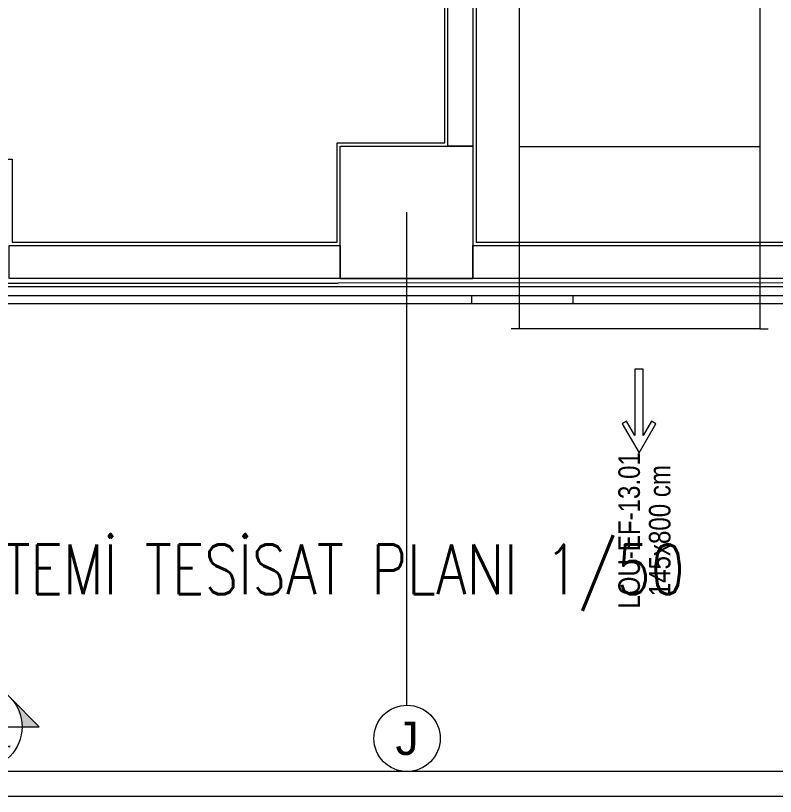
# Model space of a CAD drawing. Extents: x -3709 to 34975, y -230 to 8245.
# Drawn here: x 10399.8 to 10858.5, y 0 to 471.2 of the extents above; entities that cross this region are included whole.
import ezdxf
from ezdxf.enums import TextEntityAlignment as Align

# ---------------------------------------------------------------- set-up
doc = ezdxf.new("R2010")
doc.units = 0
doc.layers.get('0').update_dxf_attribs({"color": 9, "lineweight": 9})
for name, color, linetype, lineweight in [('00', 9, 'Continuous', 9), ('01', 9, 'Continuous', 9), ('06D', 9, 'Continuous', 9), ('10A', 9, 'Continuous', 9), ('14', 9, 'Continuous', 9), ('21', 9, 'Continuous', 9), ('24', 9, 'Continuous', 9), ('33', 9, 'BATTING', 9), ('40A', 9, 'Continuous', 9), ('E-YAZI', 7, 'Continuous', 30)]:
    doc.layers.add(name, color=color, linetype=linetype, lineweight=lineweight)
doc.styles.add('Arial', font='arial.ttf', dxfattribs={"height": 2.5})
doc.styles.add('E-YAZI', font='txttw.shx')
doc.styles.add('Y200-ARIAL', font='arial.ttf', dxfattribs={"width": 0.8})
doc.linetypes.add('BATTING', pattern='A,0.0001,-0.1,[134,ltypeshp.shx,S=0.1,R=0,X=-0.1,Y=0],-0.2,[134,ltypeshp.shx,S=0.1,R=180,X=0.1,Y=0],-0.1', length=0.4001)

# ---------------------------------------------------------------- blocks, each defined once
blk = doc.blocks.new('p-kolon-80x80-vw')
at = {"layer": '01'}
blk.add_lwpolyline([(-40, -40), (-40, 40), (40, 40), (40, -40)], close=True, dxfattribs=at)
blk = doc.blocks.new('0_exteriorelevation1')
h = blk.add_hatch(color=256)
h.paths.add_polyline_path([(7.071, 0), (0, 7.071), (-7.071, 0)])
h.paths.add_polyline_path([(5, 0, 1), (-5, 0)], flags=16)
blk.add_lwpolyline([(7.071, 0), (0, 7.071), (-7.071, 0), (7.071, 0)])
blk.add_lwpolyline([(7.071, 0), (0, 7.071), (-7.071, 0), (7.071, 0)])
blk.add_circle((0, 0), 5)
at = {"style": 'Arial'}
blk.add_attdef('KESITADI', text='', height=3, dxfattribs=at).set_placement((0, 0), align=Align.BOTTOM_CENTER)
blk.add_attdef('PAFTAADI', text='', height=2, dxfattribs=at).set_placement((0, -0.5), align=Align.TOP_CENTER)
blk = doc.blocks.new('0_aks')
at = {"linetype": 'Continuous'}
blk.add_circle((0, 0), 2, dxfattribs=at)
at = {"style": 'Arial'}
blk.add_attdef('AKS', text='', height=2, dxfattribs=at).set_placement((0, 0), align=Align.MIDDLE_CENTER)
blk = doc.blocks.new('p-aks_vw')
at = {"layer": '24', "ltscale": 2}
blk.add_lwpolyline([(3240, 40), (3240, -257.5)], dxfattribs=at)
at = {"layer": '24', "xscale": 10, "yscale": 10, "zscale": 10}
blk.add_blockref('0_aks', (3240.29, -277.5), dxfattribs=at).add_auto_attribs({'AKS': 'J'})
blk = doc.blocks.new('p-1.mekanik_cihaz')
at = {"ltscale": 10}
for p, q in [((3308.16, -3460.31), (3453.16, -3460.26)), ((3308.21, -3570.25), (3303.21, -3570.25)), ((3453.21, -3570.25), (3458.21, -3570.25))]:
    blk.add_line(p, q, dxfattribs=at)
at = {"color": 6}
blk.add_lwpolyline([(3308.21, -3570.25), (3307.51, -1721.41, 0.426168), (3258.51, -1672.41), (2963.45, -1672.41), (2963.45, -1527.41), (3258.51, -1527.41, -0.417233), (3452.51, -1721.41), (3453.21, -3570.25)], format="xyb", close=True, dxfattribs=at)
at = {"ltscale": 10}
for points in [[(3452.51, -1721.41), (3453.21, -3570.25), (3308.21, -3570.25), (3307.51, -1721.41)], [(3387.82, -3626.08), (3382.82, -3634.74), (3382.82, -3594.74), (3377.82, -3594.74), (3377.82, -3634.74), (3372.82, -3626.08), (3370.22, -3627.58), (3380.32, -3645.07), (3390.42, -3627.58)]]:
    blk.add_lwpolyline(points, close=True, dxfattribs=at)
at = {"style": 'Y200-ARIAL', "width": 0.8}
for s, p in [('LOU-EF-13.01', (3380.85, -3739.21)), ('145x800 cm', (3399.31, -3731.7))]:
    blk.add_text(s, height=13, rotation=90, dxfattribs=at).set_placement(p)

msp = doc.modelspace()

# ---------------------------------------------------------------- linework, layer by layer
at = {"layer": '00'}
msp.add_lwpolyline([(10645.84, 757.5), (10660.84, 757.5), (10660.84, 1012.5), (10675.84, 1012.5), (10675.84, 392.5), (10660.84, 392.5), (10660.84, 742.5), (10645.84, 742.5), (10645.84, 757.5), (10660.84, 757.5)], dxfattribs=at)
for points in [[(10595.84, 312.5), (10395.84, 312.5), (10395.84, 332.5), (10595.84, 332.5)], [(11395.84, 312.5), (10675.84, 312.5), (10675.84, 332.5), (11395.84, 332.5)]]:
    msp.add_lwpolyline(points, close=True, dxfattribs=at)
at = {"layer": '06D'}
msp.add_lwpolyline([(12297.51, 207.5), (11450.84, 207.5), (11450.84, 307.5), (7390.84, 307.5), (7390.84, 1357.5), (9790.84, 1357.5), (9790.84, 3897.5), (11450.84, 3897.5), (11450.84, 3997.5), (12297.51, 3997.5)], dxfattribs=at)
at = {"layer": '10A'}
msp.add_lwpolyline([(7388.84, 297.5), (10736.47, 297.5), (10736.47, 302), (7388.84, 302), (7388.84, 297.5)], dxfattribs=at)
at = {"layer": '10A', "elevation": -36.95}
msp.add_lwpolyline([(10674.97, 297.5), (11438.69, 297.5), (11438.69, 302), (10674.97, 302), (10674.97, 297.5)], dxfattribs=at)
at = {"layer": '14'}
msp.add_lwpolyline([(11458.84, 1335.5), (11027.84, 1335.5), (11027.84, 1075.5), (10677.84, 1075.5), (10677.84, 1010.5), (10677.84, 1010.5), (10677.84, 394.5), (10677.84, 394.5), (10677.84, 334.5), (11393.84, 334.5), (11393.84, 394.5), (11458.84, 394.5), (11458.84, 1010.5), (11393.84, 1010.5), (11393.84, 1094.5), (11458.84, 1094.5)], close=True, dxfattribs=at)
msp.add_lwpolyline([(9847.84, 354.5), (10378.84, 354.5), (10378.84, 354.5), (10378.84, 354.5), (10378.84, 384.5), (10397.84, 384.5), (10397.84, 334.5), (10593.84, 334.5), (10593.84, 394.5), (10658.84, 394.5), (10658.84, 740.5), (10643.84, 740.5), (10643.84, 759.5), (10658.84, 759.5), (10658.84, 1010.5)], dxfattribs=at)
at = {"layer": '33', "ltscale": 0.2}
for points in [[(7426.54, 1355), (7393.34, 1355), (7393.34, 309.78), (10594.54, 309.78)], [(12297.51, 210), (11453.34, 210), (11453.34, 310), (10594.54, 309.78)]]:
    msp.add_lwpolyline(points, dxfattribs=at)
at = {"layer": '40A'}
for points in [[(13990, 0), (6995, 0), (6995, 4205), (13990, 4205)], [(7075, 4190), (13450.06, 4190), (13450.06, 15), (7075, 15)]]:
    msp.add_lwpolyline(points, close=True, dxfattribs=at)

# ---------------------------------------------------------------- block references
for p in [(10635.84, 352.5), (10635.84, 352.4)]:
    msp.add_blockref('p-kolon-80x80-vw', p)
at = {"layer": '06D'}
msp.add_blockref('p-1.mekanik_cihaz', (7395.84, 3852.5), dxfattribs=at)
at = {"layer": '21', "xscale": 5, "yscale": 5, "zscale": 5}
msp.add_blockref('0_exteriorelevation1', (10378.76, 42.05), dxfattribs=at).add_auto_attribs({'KESITADI': '2', 'PAFTAADI': 'B-301'})
at = {"layer": '24'}
msp.add_blockref('p-aks_vw', (7395.84, 312.5), dxfattribs=at)

# ---------------------------------------------------------------- texts
at = {"layer": 'E-YAZI', "color": 4, "style": 'E-YAZI', "width": 0.8}
msp.add_text('1.MEKANİK KAT YANGIN SİSTEMİ TESİSAT PLANI 1/50', height=30, dxfattribs=at).set_placement((9957.26, 122.01))

doc.saveas('drawing.dxf')
